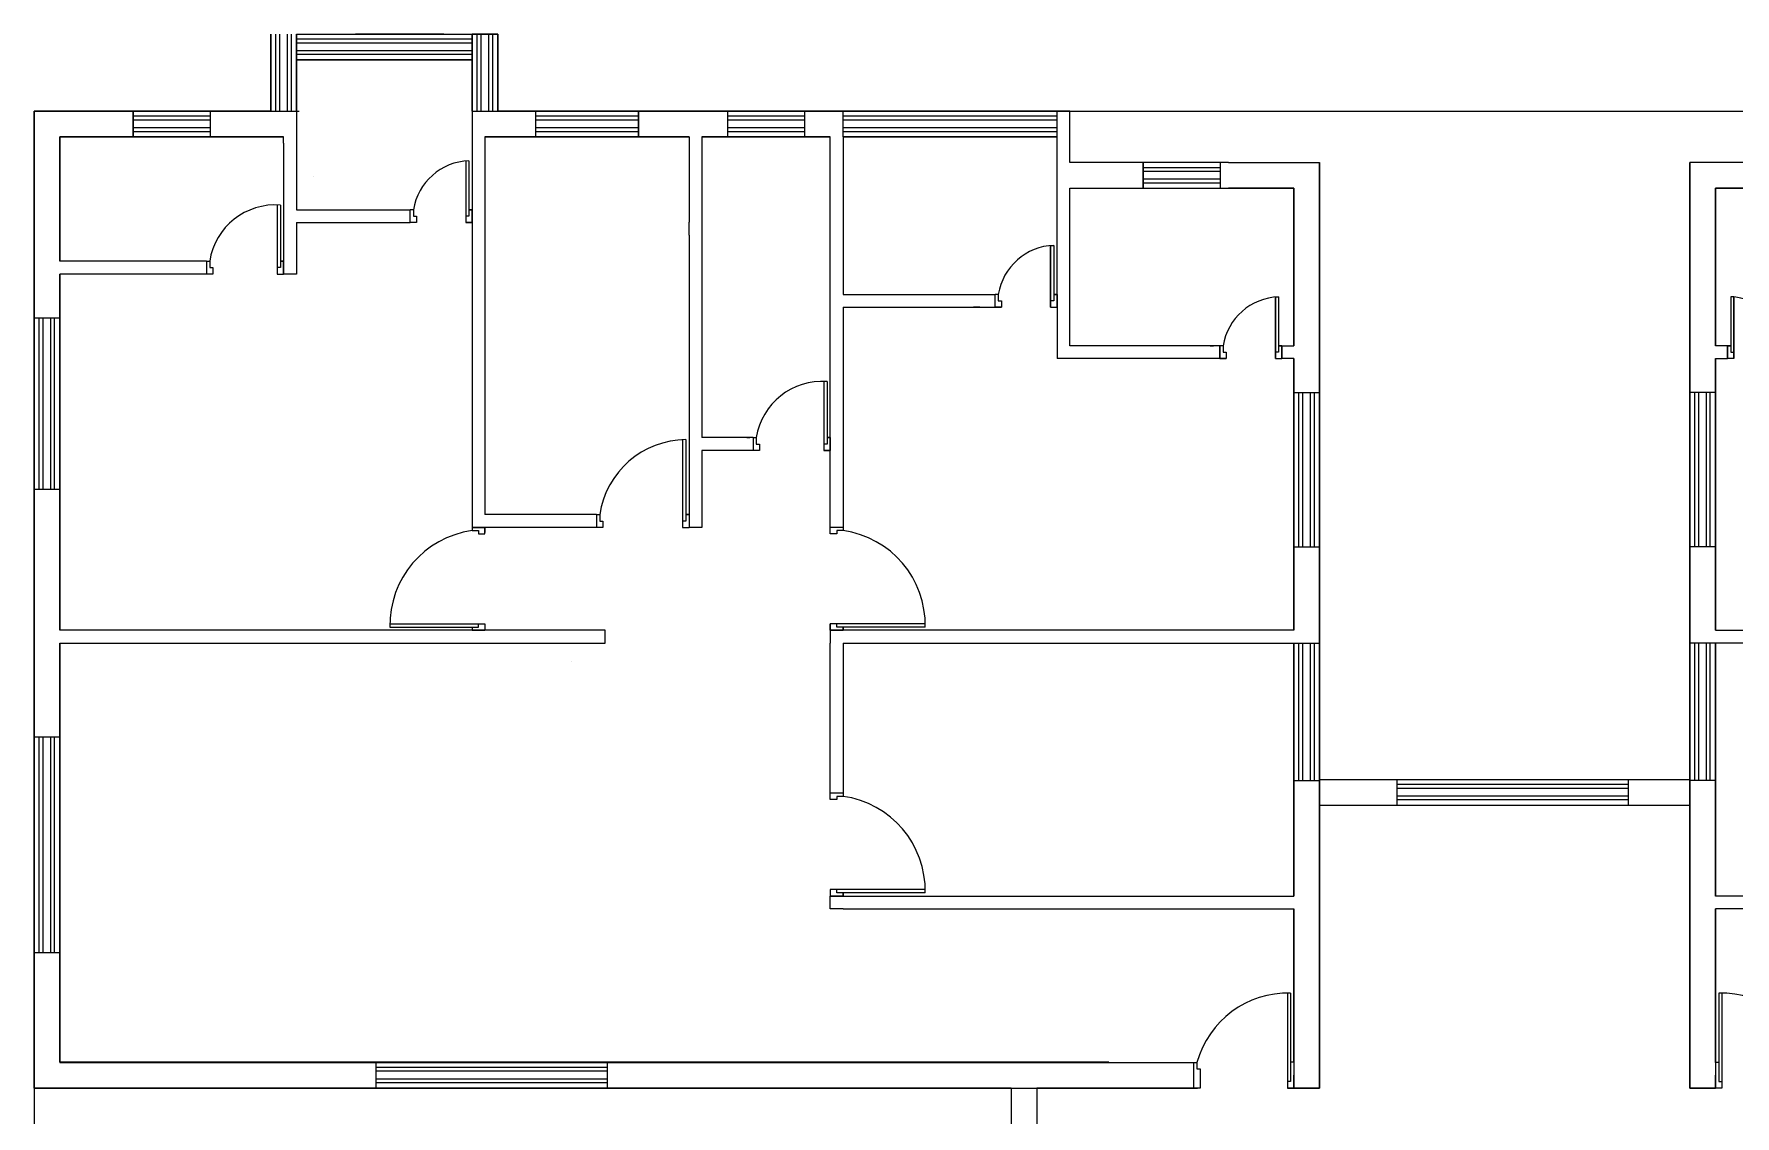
# Model space of a CAD drawing. Header units: inches. Extents: x 7 to 8291, y 3 to 1714.
# Drawn here: x 5171 to 5833, y 1293 to 1714 of the extents above; entities that cross this region are included whole.
import ezdxf

# ---------------------------------------------------------------- set-up
doc = ezdxf.new("R2010")
doc.units = ezdxf.units.IN
doc.header["$MEASUREMENT"] = 0
doc.layers.add('doors', color=6, linetype='Continuous')
doc.layers.add('windows', color=40, linetype='Continuous')

msp = doc.modelspace()

# ---------------------------------------------------------------- linework, layer by layer
for p, q in [((5263.143, 1683.672), (5263.143, 1713.672)), ((5341.449, 1713.672), (5351.449, 1713.672)), ((5341.449, 1683.672), (5341.449, 1713.672)), ((5341.449, 1713.672), (5351.449, 1713.672)), ((5351.449, 1703.672), (5351.449, 1713.672)), ((5273.143, 1683.672), (5273.143, 1703.672)), ((5341.449, 1683.672), (5341.449, 1703.672)), ((5351.449, 1683.672), (5351.449, 1703.672)), ((5351.449, 1683.672), (5351.449, 1703.672)), ((5171.051, 1683.672), (5263.143, 1683.672)), ((5171.051, 1683.672), (5263.143, 1683.672)), ((5273.143, 1683.672), (5273.143, 1673.672)), ((5341.449, 1683.672), (5341.449, 1671.172)), ((5568.958, 1683.672), (5573.958, 1683.672)), ((5573.958, 1683.672), (6134.652, 1683.672)), ((5573.958, 1663.672), (5573.958, 1683.672)), ((5181.051, 1673.672), (5181.051, 1625.32)), ((5181.051, 1673.672), (5268.143, 1673.672)), ((5181.051, 1673.672), (5181.051, 1625.32)), ((5268.143, 1671.172), (5268.143, 1673.672)), ((5346.449, 1673.672), (5425.837, 1673.672)), ((5425.837, 1673.672), (5425.837, 1640.433)), ((5430.837, 1673.672), (5430.837, 1556.678)), ((5430.837, 1673.672), (5480.746, 1673.672)), ((5430.837, 1673.672), (5430.837, 1556.678)), ((5480.746, 1607.406), (5480.746, 1673.672)), ((5485.746, 1673.672), (5485.746, 1612.406)), ((5568.958, 1673.672), (5485.746, 1673.672)), ((5568.958, 1612.406), (5568.958, 1673.672)), ((5601.349, 1663.672), (5573.958, 1663.672)), ((5635.684, 1663.672), (5601.349, 1663.672)), ((5635.684, 1663.672), (5671.051, 1663.672)), ((5635.684, 1663.672), (5671.051, 1663.672)), ((5850.417, 1663.672), (5815.051, 1663.672)), ((5279.696, 1658.221), (5279.696, 1658.204)), ((5573.958, 1653.672), (5661.051, 1653.672)), ((5573.958, 1592.406), (5573.958, 1653.672)), ((5661.051, 1653.672), (5635.684, 1653.672)), ((5661.051, 1653.672), (5661.051, 1592.406)), ((5825.051, 1653.672), (5825.051, 1592.406)), ((5912.143, 1653.672), (5825.051, 1653.672)), ((5825.051, 1653.672), (5850.417, 1653.672)), ((5273.143, 1645.32), (5317.362, 1645.32)), ((5317.362, 1640.32), (5317.362, 1645.32)), ((5273.143, 1640.32), (5317.362, 1640.32)), ((5273.143, 1640.32), (5273.143, 1620.32)), ((5425.837, 1635.433), (5425.837, 1640.433)), ((5425.837, 1635.433), (5425.837, 1640.433)), ((5425.837, 1635.433), (5425.837, 1551.678)), ((5425.837, 1635.433), (5425.837, 1551.678)), ((5238.123, 1625.32), (5181.051, 1625.32)), ((5238.123, 1625.32), (5238.123, 1620.32)), ((5268.143, 1625.32), (5268.143, 1620.32)), ((5181.051, 1620.32), (5181.051, 1481.729)), ((5181.051, 1620.32), (5181.051, 1481.729)), ((5238.123, 1620.32), (5181.051, 1620.32)), ((5273.143, 1620.32), (5268.143, 1620.32)), ((5485.746, 1612.406), (5544.871, 1612.406)), ((5536.457, 1612.406), (5537.707, 1612.406)), ((5544.871, 1607.406), (5544.871, 1612.406)), ((5568.958, 1612.406), (5568.958, 1607.406)), ((5480.746, 1556.678), (5480.746, 1607.406)), ((5480.746, 1556.678), (5480.746, 1607.406)), ((5485.746, 1607.406), (5485.746, 1521.748)), ((5485.746, 1607.406), (5485.746, 1521.748)), ((5485.746, 1607.406), (5544.871, 1607.406)), ((5538.957, 1607.406), (5536.457, 1607.406)), ((5568.958, 1607.406), (5568.958, 1587.406)), ((5632.281, 1592.406), (5573.958, 1592.406)), ((5607.843, 1592.499), (5607.843, 1592.481)), ((5628.549, 1592.406), (5629.799, 1592.406)), ((5632.281, 1592.406), (5632.281, 1587.406)), ((5656.368, 1592.406), (5661.051, 1592.406)), ((5656.368, 1592.406), (5656.368, 1587.406)), ((5829.733, 1592.406), (5825.051, 1592.406)), ((5829.733, 1592.406), (5829.733, 1587.406)), ((5632.281, 1587.406), (5568.958, 1587.406)), ((5632.281, 1587.406), (5573.958, 1587.406)), ((5631.049, 1587.406), (5628.549, 1587.406)), ((5661.051, 1587.406), (5656.368, 1587.406)), ((5661.051, 1587.406), (5661.051, 1481.729)), ((5825.051, 1587.406), (5825.051, 1481.729)), ((5825.051, 1587.406), (5829.733, 1587.406)), ((5450.726, 1556.678), (5430.837, 1556.678)), ((5448.244, 1556.678), (5449.494, 1556.678)), ((5448.244, 1556.678), (5449.494, 1556.678)), ((5450.726, 1556.678), (5450.726, 1551.678)), ((5480.746, 1556.678), (5480.746, 1551.678)), ((5425.837, 1551.678), (5425.837, 1521.744)), ((5430.837, 1551.678), (5430.837, 1521.744)), ((5450.726, 1551.678), (5430.837, 1551.678)), ((5450.726, 1551.678), (5430.837, 1551.678)), ((5430.837, 1551.678), (5430.837, 1521.744)), ((5450.744, 1551.678), (5448.244, 1551.678)), ((5450.744, 1551.678), (5448.244, 1551.678)), ((5480.746, 1521.748), (5480.746, 1551.678)), ((5480.746, 1521.748), (5480.746, 1551.678)), ((5346.449, 1521.744), (5341.449, 1521.744)), ((5389.818, 1526.744), (5346.449, 1526.744)), ((5389.818, 1526.744), (5346.449, 1526.744)), ((5389.818, 1521.744), (5346.449, 1521.744)), ((5389.818, 1521.744), (5346.449, 1521.744)), ((5389.818, 1526.744), (5389.818, 1521.744)), ((5425.837, 1526.744), (5425.837, 1521.744)), ((5430.837, 1521.744), (5425.837, 1521.744)), ((5430.837, 1521.744), (5425.837, 1521.744)), ((5485.746, 1521.748), (5480.746, 1521.748)), ((5341.449, 1481.729), (5181.051, 1481.729)), ((5181.051, 1476.729), (5181.051, 1313.672)), ((5181.051, 1476.729), (5181.051, 1313.672)), ((5181.051, 1476.729), (5393.248, 1476.729)), ((5341.449, 1481.729), (5346.449, 1481.729)), ((5393.248, 1481.729), (5346.449, 1481.729)), ((5393.248, 1476.729), (5393.248, 1481.729)), ((5393.248, 1479.229), (5393.248, 1479.229)), ((5480.746, 1481.729), (5480.746, 1476.729)), ((5480.746, 1481.729), (5485.746, 1481.729)), ((5480.746, 1418.395), (5480.746, 1476.729)), ((5573.958, 1481.729), (5485.746, 1481.729)), ((5485.746, 1476.729), (5485.746, 1418.395)), ((5485.746, 1476.729), (5661.051, 1476.729)), ((5661.051, 1481.729), (5573.958, 1481.729)), ((5661.051, 1476.729), (5661.051, 1378.375)), ((5825.051, 1481.729), (5912.143, 1481.729)), ((5825.051, 1476.729), (5825.051, 1378.375)), ((6000.356, 1476.729), (5825.051, 1476.729)), ((5671.051, 1423.689), (5815.051, 1423.689)), ((5485.746, 1418.395), (5480.746, 1418.395)), ((5671.051, 1413.689), (5815.051, 1413.689)), ((5480.746, 1373.375), (5480.746, 1378.375)), ((5485.746, 1378.375), (5480.746, 1378.375)), ((5485.746, 1378.375), (5661.051, 1378.375)), ((5573.958, 1378.151), (5568.958, 1378.151)), ((6000.356, 1378.375), (5825.051, 1378.375)), ((5485.746, 1373.375), (5480.746, 1373.375)), ((5485.746, 1373.375), (5661.051, 1373.375)), ((5661.051, 1373.375), (5661.051, 1313.672)), ((5825.051, 1373.375), (5825.051, 1313.672)), ((6000.356, 1373.375), (5825.051, 1373.375)), ((5171.051, 1313.689), (5171.051, 1169.689)), ((5181.051, 1313.689), (5589.051, 1313.689)), ((5181.051, 1313.689), (5334.001, 1313.689)), ((5181.051, 1313.672), (5622.072, 1313.672)), ((5360.023, 1313.689), (5360.023, 1313.672)), ((5541.051, 1313.689), (5541.051, 1313.672)), ((5551.051, 1313.689), (5551.051, 1313.672)), ((5622.072, 1313.672), (5622.072, 1303.689)), ((5661.051, 1313.672), (5661.051, 1303.689)), ((5671.051, 1313.689), (5671.051, 1313.672)), ((5671.051, 1313.689), (5671.051, 1313.672)), ((5671.051, 1313.689), (5671.051, 1313.672)), ((5671.051, 1313.689), (5671.051, 1313.672)), ((5815.051, 1313.689), (5815.051, 1313.672)), ((5825.051, 1313.672), (5825.051, 1303.689)), ((5181.051, 1303.689), (5551.051, 1303.689)), ((5181.051, 1303.689), (5551.051, 1303.689)), ((5181.051, 1303.689), (5541.051, 1303.689)), ((5181.051, 1303.689), (5541.051, 1303.689)), ((5551.051, 1303.689), (5551.051, 1169.689)), ((5551.051, 1303.689), (5561.051, 1303.689)), ((5551.051, 1303.689), (5561.051, 1303.689)), ((5551.051, 1303.689), (5561.051, 1303.689)), ((5561.051, 1303.689), (5561.051, 1169.689)), ((5561.051, 1303.689), (5623.531, 1303.689)), ((5561.051, 1303.689), (5623.531, 1303.689)), ((5622.072, 1303.689), (5561.051, 1303.689)), ((5622.072, 1303.689), (5561.051, 1303.689)), ((5622.072, 1303.689), (5561.051, 1303.689))]:
    msp.add_line(p, q)
for points in [[(5551.051, 1303.689), (5171.051, 1303.689), (5171.051, 1683.672), (5274.227, 1683.672)], [(5551.051, 1303.689), (5171.051, 1303.689), (5171.051, 1683.672), (5274.227, 1683.672)], [(5263.143, 1683.672), (5171.051, 1683.672), (5171.051, 1303.689), (5541.051, 1303.689)], [(5541.051, 1303.689), (5171.051, 1303.689), (5171.051, 1683.672), (5263.143, 1683.672)], [(5541.051, 1303.689), (5171.051, 1303.689), (5171.051, 1683.672), (5263.143, 1683.672)], [(5541.051, 1303.689), (5171.051, 1303.689), (5171.051, 1683.672), (5263.143, 1683.672)], [(5263.143, 1683.672), (5171.051, 1683.672), (5171.051, 1303.689), (5541.051, 1303.689)], [(5541.051, 1303.689), (5171.051, 1303.689), (5171.051, 1683.672), (5263.143, 1683.672)], [(5541.051, 1303.689), (5171.051, 1303.689), (5171.051, 1683.672), (5263.143, 1683.672)], [(5541.051, 1303.689), (5171.051, 1303.689), (5171.051, 1683.672), (5263.143, 1683.672)], [(5171.051, 1553.689), (5171.051, 1683.672), (5263.143, 1683.672)], [(5171.051, 1553.689), (5171.051, 1683.672), (5263.143, 1683.672)], [(5573.958, 1683.672), (5351.449, 1683.672)], [(5351.449, 1683.672), (5573.958, 1683.672)], [(5351.449, 1683.672), (5573.958, 1683.672)], [(5351.449, 1683.672), (5573.958, 1683.672)], [(5351.449, 1683.672), (5568.958, 1683.672)], [(5351.449, 1683.672), (5568.958, 1683.672)], [(5351.449, 1683.672), (5568.958, 1683.672)], [(5351.449, 1683.672), (5568.958, 1683.672)], [(5181.051, 1625.32), (5181.051, 1673.672), (5268.143, 1673.672)], [(5268.143, 1673.672), (5181.051, 1673.672), (5181.051, 1625.32)], [(5181.051, 1625.32), (5181.051, 1673.672), (5268.143, 1673.672)], [(5181.051, 1625.32), (5181.051, 1673.672), (5268.143, 1673.672)], [(5181.051, 1625.32), (5181.051, 1673.672), (5268.143, 1673.672)], [(5268.143, 1671.172), (5268.143, 1620.32)], [(5273.143, 1673.672), (5273.143, 1645.32)], [(5341.449, 1671.172), (5341.449, 1620.32)], [(5346.449, 1673.672), (5425.837, 1673.672)], [(5425.837, 1673.672), (5346.449, 1673.672)], [(5346.449, 1673.672), (5346.449, 1635.433)], [(5346.449, 1673.672), (5425.837, 1673.672)], [(5430.837, 1673.672), (5480.746, 1673.672)], [(5480.746, 1673.672), (5430.837, 1673.672)], [(5430.837, 1673.672), (5480.746, 1673.672)], [(5671.051, 1663.672), (5671.051, 1303.689), (5658.551, 1303.689)], [(5671.051, 1663.672), (5671.051, 1303.689), (5658.551, 1303.689)], [(5671.051, 1663.672), (5671.051, 1303.689), (5658.551, 1303.689)], [(5671.051, 1663.672), (5671.051, 1303.689), (5658.551, 1303.689)], [(5661.051, 1303.689), (5671.051, 1303.689), (5671.051, 1663.672)], [(5671.051, 1663.672), (5671.051, 1303.689), (5661.051, 1303.689)], [(5671.051, 1663.672), (5671.051, 1303.689), (5661.051, 1303.689)], [(5671.051, 1663.672), (5671.051, 1303.689), (5661.051, 1303.689)], [(5661.051, 1303.689), (5671.051, 1303.689), (5671.051, 1663.672)], [(5671.051, 1663.672), (5671.051, 1303.689), (5661.051, 1303.689)], [(5661.051, 1303.689), (5671.051, 1303.689), (5671.051, 1663.672)], [(5671.051, 1663.672), (5671.051, 1303.689), (5661.051, 1303.689)], [(5671.051, 1663.672), (5671.051, 1303.689), (5661.051, 1303.689)], [(5671.051, 1663.672), (5671.051, 1303.689), (5661.051, 1303.689)], [(5825.051, 1303.689), (5815.051, 1303.689), (5815.051, 1663.672)], [(5815.051, 1663.672), (5815.051, 1303.689), (5825.051, 1303.689)], [(5825.051, 1303.689), (5815.051, 1303.689), (5815.051, 1663.672)], [(5815.051, 1663.672), (5815.051, 1303.689), (5825.051, 1303.689)], [(5815.051, 1663.672), (5815.051, 1303.689), (5825.051, 1303.689)], [(5815.051, 1663.672), (5815.051, 1303.689), (5825.051, 1303.689)], [(5825.051, 1303.689), (5815.051, 1303.689), (5815.051, 1663.672)], [(5815.051, 1663.672), (5815.051, 1303.689), (5825.051, 1303.689)], [(5825.051, 1303.689), (5815.051, 1303.689), (5815.051, 1663.672)], [(5815.051, 1663.672), (5815.051, 1303.689), (5825.051, 1303.689)], [(5815.051, 1663.672), (5815.051, 1303.689), (5825.051, 1303.689)], [(5815.051, 1663.672), (5815.051, 1303.689), (5825.051, 1303.689)], [(5661.051, 1653.672), (5661.051, 1592.406)], [(5661.051, 1592.406), (5661.051, 1653.672)], [(5661.051, 1653.672), (5661.051, 1592.406)], [(5825.051, 1653.672), (5825.051, 1592.406)], [(5825.051, 1592.406), (5825.051, 1653.672)], [(5825.051, 1653.672), (5825.051, 1592.406)], [(5346.449, 1635.433), (5346.449, 1526.744)], [(5346.449, 1635.433), (5346.449, 1526.744)], [(5181.051, 1481.729), (5181.051, 1620.32)], [(5181.051, 1620.32), (5181.051, 1481.729)], [(5181.051, 1481.729), (5181.051, 1620.32)], [(5341.449, 1620.32), (5341.449, 1521.744)], [(5341.449, 1620.32), (5341.449, 1521.744)], [(5661.051, 1587.406), (5661.051, 1481.729)], [(5661.051, 1481.729), (5661.051, 1587.406)], [(5661.051, 1587.406), (5661.051, 1481.729)], [(5825.051, 1587.406), (5825.051, 1481.729)], [(5825.051, 1481.729), (5825.051, 1587.406)], [(5825.051, 1587.406), (5825.051, 1481.729)], [(5589.051, 1313.689), (5181.051, 1313.689), (5181.051, 1476.729)], [(5181.051, 1476.729), (5181.051, 1313.672), (5622.072, 1313.672)], [(5589.051, 1313.689), (5181.051, 1313.689), (5181.051, 1476.729)], [(5661.051, 1476.729), (5661.051, 1378.375)], [(5661.051, 1378.375), (5661.051, 1476.729)], [(5661.051, 1476.729), (5661.051, 1378.375)], [(5825.051, 1476.729), (5825.051, 1378.375)], [(5825.051, 1378.375), (5825.051, 1476.729)], [(5825.051, 1476.729), (5825.051, 1378.375)], [(5661.051, 1313.672), (5661.051, 1373.375)], [(5661.051, 1373.375), (5661.051, 1313.689)], [(5825.051, 1313.672), (5825.051, 1373.375)], [(5825.051, 1373.375), (5825.051, 1313.689)], [(5623.531, 1303.689), (5561.051, 1303.689)], [(5623.531, 1303.689), (5561.051, 1303.689)], [(5623.531, 1303.689), (5561.051, 1303.689)], [(5623.531, 1303.689), (5561.051, 1303.689)]]:
    msp.add_lwpolyline(points)
msp.add_arc((5625.051, 1313.672), 36, 179.972144, 180)
at = {"layer": 'doors', "color": 215, "true_color": 0xa953a0}
for p, q in [((5338.949, 1664.293), (5338.949, 1640.32)), ((5338.949, 1664.277), (5338.949, 1640.32)), ((5340.199, 1664.374), (5340.199, 1642.82)), ((5340.199, 1664.374), (5340.199, 1642.82)), ((5265.643, 1647.197), (5265.643, 1620.32)), ((5265.643, 1644.277), (5265.643, 1620.32)), ((5266.893, 1647.131), (5266.893, 1622.82)), ((5266.893, 1644.374), (5266.893, 1622.82)), ((5318.612, 1645.32), (5317.362, 1645.32)), ((5317.362, 1640.32), (5317.362, 1645.32)), ((5318.612, 1645.32), (5318.612, 1642.82)), ((5318.612, 1642.82), (5319.862, 1642.82)), ((5319.862, 1642.82), (5319.862, 1640.32)), ((5340.199, 1642.82), (5338.949, 1642.82)), ((5340.199, 1642.82), (5338.949, 1642.82)), ((5340.199, 1645.32), (5341.449, 1645.32)), ((5319.862, 1640.32), (5317.362, 1640.32)), ((5319.862, 1640.32), (5317.362, 1640.32)), ((5341.449, 1640.32), (5338.949, 1640.32)), ((5338.949, 1640.32), (5341.449, 1640.32)), ((5341.449, 1640.32), (5338.949, 1640.32)), ((5566.458, 1631.379), (5567.708, 1631.46)), ((5566.458, 1607.406), (5566.458, 1631.379)), ((5567.708, 1631.46), (5567.708, 1612.406)), ((5238.123, 1625.32), (5238.123, 1620.32)), ((5238.123, 1625.32), (5239.373, 1625.32)), ((5239.373, 1625.32), (5239.373, 1622.82)), ((5239.373, 1625.32), (5239.373, 1622.82)), ((5239.373, 1622.82), (5240.623, 1622.82)), ((5240.623, 1622.82), (5240.623, 1620.32)), ((5240.623, 1622.82), (5240.623, 1620.32)), ((5266.893, 1622.82), (5265.643, 1622.82)), ((5266.893, 1622.82), (5265.643, 1622.82)), ((5268.143, 1625.32), (5266.893, 1625.32)), ((5266.893, 1625.32), (5268.143, 1625.32)), ((5268.143, 1620.32), (5268.143, 1625.32)), ((5268.143, 1625.32), (5268.143, 1620.32)), ((5240.623, 1620.32), (5238.123, 1620.32)), ((5265.643, 1620.32), (5268.143, 1620.32)), ((5546.121, 1612.406), (5544.871, 1612.406)), ((5544.871, 1607.406), (5544.871, 1612.406)), ((5546.121, 1612.406), (5546.121, 1609.906)), ((5546.121, 1609.906), (5547.371, 1609.906)), ((5547.371, 1609.906), (5547.371, 1607.406)), ((5567.708, 1609.906), (5566.458, 1609.906)), ((5566.458, 1609.906), (5566.458, 1607.406)), ((5568.958, 1612.406), (5567.708, 1612.406)), ((5567.708, 1612.406), (5567.708, 1609.906)), ((5568.958, 1607.406), (5568.958, 1612.406)), ((5653.868, 1611.379), (5655.118, 1611.46)), ((5653.868, 1587.406), (5653.868, 1611.379)), ((5655.118, 1611.46), (5655.118, 1592.406)), ((5832.233, 1611.379), (5830.983, 1611.46)), ((5830.983, 1611.46), (5830.983, 1592.406)), ((5832.233, 1587.406), (5832.233, 1611.379)), ((5547.371, 1607.406), (5544.871, 1607.406)), ((5566.458, 1607.406), (5568.958, 1607.406)), ((5633.531, 1592.406), (5632.281, 1592.406)), ((5632.281, 1587.406), (5632.281, 1592.406)), ((5633.531, 1592.406), (5633.531, 1589.906)), ((5633.531, 1589.906), (5634.781, 1589.906)), ((5634.781, 1589.906), (5634.781, 1587.406)), ((5655.118, 1589.906), (5653.868, 1589.906)), ((5653.868, 1589.906), (5653.868, 1587.406)), ((5656.368, 1592.406), (5655.118, 1592.406)), ((5655.118, 1592.406), (5655.118, 1589.906)), ((5656.368, 1587.406), (5656.368, 1592.406)), ((5829.733, 1587.406), (5829.733, 1592.406)), ((5829.733, 1592.406), (5830.983, 1592.406)), ((5830.983, 1592.406), (5830.983, 1589.906)), ((5830.983, 1589.906), (5832.233, 1589.906)), ((5832.233, 1589.906), (5832.233, 1587.406)), ((5634.781, 1587.406), (5632.281, 1587.406)), ((5653.868, 1587.406), (5656.368, 1587.406)), ((5832.233, 1587.406), (5829.733, 1587.406)), ((5478.246, 1578.555), (5478.246, 1551.678)), ((5478.246, 1578.555), (5478.246, 1551.678)), ((5479.496, 1578.489), (5479.496, 1554.178)), ((5479.496, 1578.489), (5479.496, 1554.178)), ((5423.337, 1555.871), (5423.337, 1521.744)), ((5423.337, 1555.871), (5423.337, 1521.744)), ((5424.587, 1555.906), (5424.587, 1524.244)), ((5424.587, 1555.906), (5424.587, 1524.244)), ((5450.726, 1556.678), (5450.726, 1551.678)), ((5450.726, 1556.678), (5451.976, 1556.678)), ((5450.726, 1556.678), (5450.726, 1551.678)), ((5451.976, 1556.678), (5451.976, 1554.178)), ((5451.976, 1556.678), (5451.976, 1554.178)), ((5451.976, 1556.678), (5451.976, 1554.178)), ((5451.976, 1556.678), (5451.976, 1554.178)), ((5480.746, 1556.678), (5480.746, 1551.678)), ((5480.746, 1556.678), (5480.746, 1551.678)), ((5453.226, 1551.678), (5450.726, 1551.678)), ((5451.976, 1554.178), (5453.226, 1554.178)), ((5451.976, 1554.178), (5453.226, 1554.178)), ((5453.226, 1554.178), (5453.226, 1551.678)), ((5453.226, 1554.178), (5453.226, 1551.678)), ((5453.226, 1554.178), (5453.226, 1551.678)), ((5453.226, 1554.178), (5453.226, 1551.678)), ((5479.496, 1554.178), (5478.246, 1554.178)), ((5479.496, 1554.178), (5478.246, 1554.178)), ((5479.496, 1554.178), (5478.246, 1554.178)), ((5479.496, 1554.178), (5478.246, 1554.178)), ((5479.496, 1554.178), (5478.246, 1554.178)), ((5479.496, 1554.178), (5478.246, 1554.178)), ((5478.246, 1551.678), (5480.746, 1551.678)), ((5478.246, 1551.678), (5480.746, 1551.678)), ((5341.449, 1521.748), (5341.449, 1520.498)), ((5341.449, 1521.748), (5346.449, 1521.748)), ((5341.449, 1521.748), (5341.449, 1520.498)), ((5341.449, 1521.748), (5346.449, 1521.748)), ((5346.449, 1519.248), (5346.449, 1521.748)), ((5346.449, 1519.248), (5346.449, 1521.748)), ((5389.818, 1526.744), (5389.818, 1521.744)), ((5389.818, 1526.744), (5391.068, 1526.744)), ((5389.818, 1526.744), (5389.818, 1521.744)), ((5389.818, 1526.744), (5391.068, 1526.744)), ((5392.318, 1521.744), (5389.818, 1521.744)), ((5392.318, 1521.744), (5389.818, 1521.744)), ((5391.068, 1526.744), (5391.068, 1524.244)), ((5391.068, 1526.744), (5391.068, 1524.244)), ((5391.068, 1526.744), (5391.068, 1524.244)), ((5391.068, 1526.744), (5391.068, 1524.244)), ((5391.068, 1524.244), (5392.318, 1524.244)), ((5391.068, 1524.244), (5392.318, 1524.244)), ((5392.318, 1524.244), (5392.318, 1521.744)), ((5392.318, 1524.244), (5392.318, 1521.744)), ((5392.318, 1524.244), (5392.318, 1521.744)), ((5392.318, 1524.244), (5392.318, 1521.744)), ((5424.587, 1524.244), (5423.337, 1524.244)), ((5424.587, 1524.244), (5423.337, 1524.244)), ((5423.337, 1521.744), (5425.837, 1521.744)), ((5423.337, 1521.744), (5425.837, 1521.744)), ((5425.837, 1526.744), (5425.837, 1521.744)), ((5425.837, 1526.744), (5425.837, 1521.744)), ((5485.746, 1521.748), (5480.746, 1521.748)), ((5480.746, 1519.248), (5480.746, 1521.748)), ((5485.746, 1521.748), (5480.746, 1521.748)), ((5480.746, 1519.248), (5480.746, 1521.748)), ((5485.746, 1521.748), (5485.746, 1520.498)), ((5485.746, 1521.748), (5485.746, 1520.498)), ((5341.449, 1520.498), (5343.949, 1520.498)), ((5341.449, 1520.498), (5343.949, 1520.498)), ((5343.949, 1520.498), (5343.949, 1519.248)), ((5343.949, 1520.498), (5343.949, 1519.248)), ((5343.949, 1519.248), (5346.449, 1519.248)), ((5343.949, 1519.248), (5346.449, 1519.248)), ((5483.246, 1519.248), (5480.746, 1519.248)), ((5483.246, 1519.248), (5480.746, 1519.248)), ((5485.746, 1520.498), (5483.246, 1520.498)), ((5483.246, 1520.498), (5483.246, 1519.248)), ((5485.746, 1520.498), (5483.246, 1520.498)), ((5483.246, 1520.498), (5483.246, 1519.248)), ((5309.503, 1482.979), (5343.949, 1482.979)), ((5309.525, 1484.229), (5346.449, 1484.229)), ((5317.698, 1484.229), (5346.449, 1484.229)), ((5317.734, 1482.979), (5343.949, 1482.979)), ((5343.949, 1482.979), (5343.949, 1484.229)), ((5343.949, 1482.979), (5343.949, 1484.229)), ((5346.449, 1484.229), (5346.449, 1481.729)), ((5509.497, 1484.229), (5480.746, 1484.229)), ((5517.67, 1484.229), (5480.746, 1484.229)), ((5480.746, 1484.229), (5480.746, 1481.729)), ((5483.246, 1482.979), (5483.246, 1484.229)), ((5483.246, 1482.979), (5483.246, 1484.229)), ((5509.46, 1482.979), (5483.246, 1482.979)), ((5517.692, 1482.979), (5483.246, 1482.979)), ((5341.449, 1481.729), (5346.449, 1481.729)), ((5485.746, 1481.729), (5480.746, 1481.729)), ((5485.746, 1418.395), (5480.746, 1418.395)), ((5480.746, 1415.895), (5480.746, 1418.395)), ((5483.246, 1415.895), (5480.746, 1415.895)), ((5485.746, 1417.145), (5483.246, 1417.145)), ((5483.246, 1417.145), (5483.246, 1415.895)), ((5485.746, 1418.395), (5485.746, 1417.145)), ((5509.497, 1380.875), (5480.746, 1380.875)), ((5480.746, 1380.875), (5480.746, 1378.375)), ((5517.67, 1380.875), (5480.746, 1380.875)), ((5480.746, 1380.875), (5480.746, 1378.375)), ((5485.746, 1378.375), (5480.746, 1378.375)), ((5480.746, 1378.375), (5485.746, 1378.375)), ((5485.746, 1378.375), (5480.746, 1378.375)), ((5483.246, 1379.625), (5483.246, 1380.875)), ((5483.246, 1379.625), (5483.246, 1380.875)), ((5509.46, 1379.625), (5483.246, 1379.625)), ((5517.692, 1379.625), (5483.246, 1379.625)), ((5485.746, 1379.625), (5485.746, 1378.375)), ((5485.746, 1378.375), (5485.746, 1379.625)), ((5658.551, 1340.613), (5658.551, 1303.689)), ((5659.801, 1340.636), (5659.801, 1306.189)), ((5826.301, 1340.636), (5826.301, 1306.189)), ((5827.551, 1340.613), (5827.551, 1303.689)), ((5658.551, 1332.44), (5658.551, 1303.689)), ((5659.801, 1332.404), (5659.801, 1306.189)), ((5826.301, 1332.404), (5826.301, 1306.189)), ((5827.551, 1332.44), (5827.551, 1303.689)), ((5622.072, 1313.672), (5623.322, 1313.672)), ((5622.072, 1313.672), (5622.072, 1303.689)), ((5623.322, 1313.672), (5623.322, 1311.172)), ((5623.322, 1311.172), (5624.572, 1311.172)), ((5624.572, 1311.172), (5624.572, 1303.689)), ((5624.572, 1303.689), (5622.072, 1303.689)), ((5659.801, 1306.189), (5658.551, 1306.189)), ((5659.801, 1306.189), (5658.551, 1306.189)), ((5658.551, 1303.689), (5661.051, 1303.689)), ((5661.051, 1308.689), (5661.051, 1303.689)), ((5825.051, 1308.689), (5825.051, 1303.689)), ((5827.551, 1303.689), (5825.051, 1303.689)), ((5826.301, 1306.189), (5827.551, 1306.189)), ((5826.301, 1306.189), (5827.551, 1306.189))]:
    msp.add_line(p, q, dxfattribs=at)
at = {"layer": 'doors'}
for p, q in [((5341.449, 1645.32), (5340.199, 1645.32)), ((5341.449, 1645.32), (5340.199, 1645.32)), ((5341.449, 1640.32), (5341.449, 1645.32)), ((5341.449, 1640.32), (5341.449, 1645.32)), ((5566.458, 1631.379), (5566.458, 1607.406)), ((5566.458, 1631.363), (5566.458, 1607.406)), ((5567.708, 1631.46), (5567.708, 1609.906)), ((5567.708, 1631.46), (5567.708, 1609.906)), ((5567.708, 1609.906), (5566.458, 1609.906)), ((5567.708, 1609.906), (5566.458, 1609.906)), ((5568.958, 1612.406), (5567.708, 1612.406)), ((5568.958, 1612.406), (5567.708, 1612.406)), ((5567.708, 1612.406), (5568.958, 1612.406)), ((5568.958, 1607.406), (5568.958, 1612.406)), ((5568.958, 1607.406), (5568.958, 1612.406)), ((5653.868, 1611.379), (5653.868, 1587.406)), ((5653.868, 1611.363), (5653.868, 1587.406)), ((5655.118, 1611.46), (5655.118, 1589.906)), ((5655.118, 1611.46), (5655.118, 1589.906)), ((5830.983, 1611.46), (5830.983, 1589.906)), ((5830.983, 1611.46), (5830.983, 1589.906)), ((5832.233, 1611.379), (5832.233, 1587.406)), ((5832.233, 1611.363), (5832.233, 1587.406)), ((5544.871, 1607.406), (5547.371, 1607.406)), ((5655.118, 1589.906), (5653.868, 1589.906)), ((5655.118, 1589.906), (5653.868, 1589.906)), ((5656.368, 1592.406), (5655.118, 1592.406)), ((5656.368, 1592.406), (5655.118, 1592.406)), ((5655.118, 1592.406), (5656.368, 1592.406)), ((5656.368, 1587.406), (5656.368, 1592.406)), ((5656.368, 1587.406), (5656.368, 1592.406)), ((5829.733, 1592.406), (5830.983, 1592.406)), ((5829.733, 1587.406), (5829.733, 1592.406)), ((5829.733, 1592.406), (5830.983, 1592.406)), ((5830.983, 1592.406), (5829.733, 1592.406)), ((5829.733, 1587.406), (5829.733, 1592.406)), ((5830.983, 1589.906), (5832.233, 1589.906)), ((5830.983, 1589.906), (5832.233, 1589.906)), ((5632.281, 1587.406), (5634.781, 1587.406)), ((5478.246, 1575.651), (5478.246, 1551.678)), ((5478.246, 1575.651), (5478.246, 1551.678)), ((5478.246, 1575.635), (5478.246, 1551.678)), ((5478.246, 1575.635), (5478.246, 1551.678)), ((5479.496, 1575.732), (5479.496, 1554.178)), ((5479.496, 1575.732), (5479.496, 1554.178)), ((5479.496, 1575.732), (5479.496, 1554.178)), ((5479.496, 1575.732), (5479.496, 1554.178)), ((5480.746, 1556.678), (5479.496, 1556.678)), ((5480.746, 1556.678), (5479.496, 1556.678)), ((5479.496, 1556.678), (5480.746, 1556.678)), ((5480.746, 1556.678), (5479.496, 1556.678)), ((5480.746, 1556.678), (5479.496, 1556.678)), ((5479.496, 1556.678), (5480.746, 1556.678)), ((5480.746, 1551.678), (5480.746, 1556.678)), ((5480.746, 1551.678), (5480.746, 1556.678)), ((5480.746, 1551.678), (5480.746, 1556.678)), ((5480.746, 1551.678), (5480.746, 1556.678)), ((5480.746, 1551.678), (5478.246, 1551.678)), ((5478.246, 1551.678), (5480.746, 1551.678)), ((5480.746, 1551.678), (5478.246, 1551.678)), ((5480.746, 1551.678), (5478.246, 1551.678)), ((5478.246, 1551.678), (5480.746, 1551.678)), ((5480.746, 1551.678), (5478.246, 1551.678)), ((5425.837, 1526.744), (5424.587, 1526.744)), ((5425.837, 1526.744), (5424.587, 1526.744)), ((5346.449, 1484.229), (5346.449, 1481.729)), ((5480.746, 1481.729), (5480.746, 1484.229)), ((5480.746, 1484.229), (5480.746, 1481.729)), ((5485.746, 1482.979), (5485.746, 1481.729)), ((5485.746, 1481.729), (5485.746, 1482.979)), ((5346.449, 1481.729), (5341.449, 1481.729)), ((5480.746, 1481.729), (5485.746, 1481.729)), ((5661.051, 1313.689), (5659.801, 1313.689)), ((5661.051, 1313.689), (5661.051, 1303.689)), ((5825.051, 1313.689), (5825.051, 1303.689)), ((5825.051, 1313.689), (5826.301, 1313.689)), ((5658.551, 1303.689), (5661.051, 1303.689)), ((5658.551, 1303.689), (5661.051, 1303.689)), ((5661.051, 1303.689), (5661.051, 1308.689)), ((5825.051, 1303.689), (5825.051, 1308.689)), ((5827.551, 1303.689), (5825.051, 1303.689)), ((5827.551, 1303.689), (5825.051, 1303.689))]:
    msp.add_line(p, q, dxfattribs=at)
at = {"layer": 'doors', "color": 215, "true_color": 0xa953a0}
for points in [[(5266.893, 1625.32), (5268.143, 1625.32)], [(5479.496, 1556.678), (5480.746, 1556.678)], [(5479.496, 1556.678), (5480.746, 1556.678)], [(5346.449, 1521.748), (5346.449, 1519.804)], [(5346.449, 1521.748), (5346.449, 1519.804)], [(5424.587, 1526.744), (5425.837, 1526.744)], [(5424.587, 1526.744), (5425.837, 1526.744)], [(5341.449, 1482.979), (5341.449, 1481.729)], [(5341.449, 1482.979), (5341.449, 1481.729)], [(5485.746, 1482.979), (5485.746, 1481.729)], [(5485.746, 1379.625), (5485.746, 1378.375)]]:
    msp.add_lwpolyline(points, dxfattribs=at)
at = {"layer": 'doors'}
msp.add_lwpolyline([(5346.449, 1484.229), (5346.449, 1481.729)], dxfattribs=at)
at = {"layer": 'doors', "color": 215, "true_color": 0xa953a0}
for centre, radius, start, end in [((5341.046, 1641.66), 22.73, 92.134277, 170.734527), ((5264.916, 1621.358), 25.849, 85.615091, 171.184415), ((5568.555, 1608.746), 22.73, 92.134277, 170.734527), ((5655.964, 1588.746), 22.73, 92.134277, 170.734527), ((5830.137, 1588.746), 22.73, 9.265473, 87.865723), ((5477.519, 1552.716), 25.849, 85.615091, 171.184415), ((5477.519, 1552.716), 25.849, 85.615091, 171.184415), ((5424.942, 1521.654), 34.254, 90.592849, 171.455243), ((5424.942, 1521.654), 34.254, 90.592849, 171.455243), ((5346.511, 1483.828), 37.018, 97.858904, 181.314978), ((5480.684, 1483.828), 37.018, 358.685022, 82.141096), ((5480.684, 1380.475), 37.018, 358.685022, 82.141096), ((5658.951, 1303.628), 37.018, 88.685022, 164.256503), ((5827.15, 1303.628), 37.018, 15.743497, 91.314978)]:
    msp.add_arc(centre, radius, start, end, dxfattribs=at)
at = {"layer": 'windows'}
for p, q in [((5263.143, 1713.672), (5263.143, 1683.672)), ((5273.143, 1713.672), (5341.449, 1713.672)), ((5273.143, 1713.672), (5341.449, 1713.672)), ((5273.143, 1694.684), (5273.143, 1713.672)), ((5273.143, 1713.672), (5273.143, 1683.672)), ((5273.143, 1713.672), (5273.143, 1683.672)), ((5330.438, 1713.672), (5296.103, 1713.672)), ((5341.449, 1701.172), (5341.449, 1713.672)), ((5341.449, 1713.672), (5341.449, 1683.672)), ((5351.449, 1703.672), (5351.449, 1713.672)), ((5351.449, 1694.684), (5351.449, 1713.672)), ((5351.449, 1713.672), (5351.449, 1683.672)), ((5351.449, 1713.672), (5351.449, 1683.672)), ((5273.143, 1703.672), (5341.449, 1703.672)), ((5209.643, 1673.672), (5209.643, 1683.672)), ((5263.143, 1683.672), (5273.143, 1683.672)), ((5341.449, 1683.672), (5351.449, 1683.672)), ((5414.929, 1683.672), (5380.595, 1683.672)), ((5406.142, 1683.672), (5406.142, 1673.672)), ((5440.832, 1683.672), (5440.832, 1673.672)), ((5542.511, 1683.672), (5508.177, 1683.672)), ((5485.746, 1673.672), (5568.958, 1673.672)), ((5635.684, 1663.672), (5601.349, 1663.672)), ((5602.503, 1653.672), (5602.503, 1663.672)), ((5661.051, 1574.229), (5671.051, 1574.229)), ((5661.051, 1574.229), (5671.051, 1574.229)), ((5825.051, 1574.229), (5815.051, 1574.229)), ((5825.051, 1574.229), (5815.051, 1574.229)), ((5661.051, 1514.229), (5671.051, 1514.229)), ((5661.051, 1514.229), (5671.051, 1514.229)), ((5825.051, 1514.229), (5815.051, 1514.229)), ((5825.051, 1514.229), (5815.051, 1514.229)), ((5379.973, 1469.736), (5379.973, 1469.719)), ((5791.198, 1413.867), (5791.198, 1413.885)), ((5304.001, 1313.689), (5304.001, 1303.689)), ((5334.001, 1313.689), (5334.001, 1313.672)), ((5364.001, 1313.689), (5364.001, 1313.672))]:
    msp.add_line(p, q, dxfattribs=at)
at = {"layer": 'windows', "color": 31, "true_color": 0xfecc66}
for p, q in [((5341.449, 1703.672), (5341.449, 1713.672)), ((5351.449, 1713.672), (5341.449, 1713.672)), ((5351.449, 1713.672), (5351.449, 1703.672)), ((5209.643, 1683.672), (5209.643, 1673.672)), ((5239.643, 1673.672), (5239.643, 1683.672)), ((5263.143, 1683.672), (5273.143, 1683.672)), ((5341.449, 1683.672), (5351.449, 1683.672)), ((5366.144, 1683.672), (5366.144, 1673.672)), ((5406.142, 1673.672), (5406.142, 1683.672)), ((5440.832, 1683.672), (5440.832, 1673.672)), ((5470.832, 1673.672), (5470.832, 1683.672)), ((5485.746, 1673.672), (5485.746, 1683.672)), ((5568.958, 1673.672), (5568.958, 1683.672)), ((5602.503, 1663.672), (5602.503, 1653.672)), ((5632.503, 1653.672), (5632.503, 1663.672)), ((5181.051, 1603.206), (5171.051, 1603.206)), ((5181.051, 1536.484), (5171.051, 1536.484)), ((5661.051, 1476.729), (5671.051, 1476.729)), ((5825.051, 1476.729), (5815.051, 1476.729)), ((5181.051, 1440.229), (5171.051, 1440.229)), ((5661.051, 1423.326), (5671.051, 1423.326)), ((5701.198, 1413.867), (5701.198, 1423.867)), ((5791.198, 1413.867), (5791.198, 1423.867)), ((5825.051, 1423.326), (5815.051, 1423.326)), ((5181.051, 1356.229), (5171.051, 1356.229)), ((5181.051, 1356.229), (5171.051, 1356.229)), ((5304.001, 1313.689), (5304.001, 1303.689)), ((5394.001, 1313.689), (5394.001, 1303.689))]:
    msp.add_line(p, q, dxfattribs=at)
at = {"layer": 'windows'}
for points in [[(5263.143, 1713.672), (5263.143, 1683.672)], [(5263.143, 1683.672), (5263.143, 1713.672)], [(5263.143, 1713.672), (5263.143, 1683.672)], [(5263.143, 1713.672), (5263.143, 1683.672)], [(5341.449, 1713.672), (5341.449, 1683.672)], [(5341.449, 1683.672), (5341.449, 1713.672)], [(5341.449, 1713.672), (5341.449, 1683.672)], [(5341.449, 1713.672), (5341.449, 1683.672)], [(5273.143, 1703.672), (5341.449, 1703.672)], [(5341.449, 1703.672), (5273.143, 1703.672)], [(5273.143, 1703.672), (5341.449, 1703.672)], [(5273.143, 1703.672), (5341.449, 1703.672)], [(5366.144, 1683.672), (5366.144, 1673.672)], [(5485.746, 1673.672), (5568.958, 1673.672)], [(5568.958, 1673.672), (5485.746, 1673.672)], [(5485.746, 1673.672), (5568.958, 1673.672)], [(5181.051, 1519.062), (5181.051, 1603.206)]]:
    msp.add_lwpolyline(points, dxfattribs=at)
at = {"layer": 'windows', "color": 31, "true_color": 0xfecc66}
for points in [[(5265.143, 1683.672), (5265.143, 1713.672)], [(5266.643, 1683.672), (5266.643, 1713.672)], [(5269.643, 1683.672), (5269.643, 1713.672)], [(5271.143, 1683.672), (5271.143, 1713.672)], [(5343.449, 1683.672), (5343.449, 1713.672)], [(5344.949, 1683.672), (5344.949, 1713.672)], [(5347.949, 1683.672), (5347.949, 1713.672)], [(5349.449, 1683.672), (5349.449, 1713.672)], [(5341.449, 1711.672), (5273.143, 1711.672)], [(5341.449, 1710.172), (5273.143, 1710.172)], [(5341.449, 1707.172), (5273.143, 1707.172)], [(5341.449, 1705.672), (5273.143, 1705.672)], [(5239.643, 1681.672), (5209.643, 1681.672)], [(5406.142, 1681.672), (5366.144, 1681.672)], [(5470.832, 1681.672), (5440.832, 1681.672)], [(5568.958, 1681.672), (5485.746, 1681.672)], [(5239.643, 1680.172), (5209.643, 1680.172)], [(5239.643, 1677.172), (5209.643, 1677.172)], [(5239.643, 1675.672), (5209.643, 1675.672)], [(5406.142, 1680.172), (5366.144, 1680.172)], [(5406.142, 1677.172), (5366.144, 1677.172)], [(5406.142, 1675.672), (5366.144, 1675.672)], [(5470.832, 1680.172), (5440.832, 1680.172)], [(5470.832, 1677.172), (5440.832, 1677.172)], [(5470.832, 1675.672), (5440.832, 1675.672)], [(5568.958, 1680.172), (5485.746, 1680.172)], [(5568.958, 1677.172), (5485.746, 1677.172)], [(5568.958, 1675.672), (5485.746, 1675.672)], [(5632.503, 1661.672), (5602.503, 1661.672)], [(5632.503, 1660.172), (5602.503, 1660.172)], [(5632.503, 1657.172), (5602.503, 1657.172)], [(5632.503, 1655.672), (5602.503, 1655.672)], [(5173.051, 1536.484), (5173.051, 1603.206)], [(5174.551, 1536.484), (5174.551, 1603.206)], [(5177.551, 1536.484), (5177.551, 1603.206)], [(5179.051, 1536.484), (5179.051, 1603.206)], [(5173.051, 1536.484), (5173.051, 1569.91)], [(5174.551, 1536.484), (5174.551, 1569.91)], [(5177.551, 1536.484), (5177.551, 1569.91)], [(5179.051, 1536.484), (5179.051, 1569.91)], [(5663.051, 1514.229), (5663.051, 1574.229)], [(5663.051, 1514.229), (5663.051, 1574.229)], [(5664.551, 1514.229), (5664.551, 1574.229)], [(5664.551, 1514.229), (5664.551, 1574.229)], [(5667.551, 1514.229), (5667.551, 1574.229)], [(5667.551, 1514.229), (5667.551, 1574.229)], [(5669.051, 1514.229), (5669.051, 1574.229)], [(5669.051, 1514.229), (5669.051, 1574.229)], [(5817.051, 1514.229), (5817.051, 1574.229)], [(5817.051, 1514.229), (5817.051, 1574.229)], [(5818.551, 1514.229), (5818.551, 1574.229)], [(5818.551, 1514.229), (5818.551, 1574.229)], [(5821.551, 1514.229), (5821.551, 1574.229)], [(5821.551, 1514.229), (5821.551, 1574.229)], [(5823.051, 1514.229), (5823.051, 1574.229)], [(5823.051, 1514.229), (5823.051, 1574.229)], [(5663.051, 1423.326), (5663.051, 1476.729)], [(5664.551, 1423.326), (5664.551, 1476.729)], [(5667.551, 1423.326), (5667.551, 1476.729)], [(5669.051, 1423.326), (5669.051, 1476.729)], [(5817.051, 1423.326), (5817.051, 1476.729)], [(5818.551, 1423.326), (5818.551, 1476.729)], [(5821.551, 1423.326), (5821.551, 1476.729)], [(5823.051, 1423.326), (5823.051, 1476.729)], [(5173.051, 1356.229), (5173.051, 1440.229)], [(5174.551, 1356.229), (5174.551, 1440.229)], [(5177.551, 1356.229), (5177.551, 1440.229)], [(5179.051, 1356.229), (5179.051, 1440.229)], [(5701.198, 1421.867), (5791.198, 1421.867)], [(5701.198, 1420.367), (5791.198, 1420.367)], [(5701.198, 1417.367), (5791.198, 1417.367)], [(5701.198, 1415.867), (5791.198, 1415.867)], [(5394.001, 1311.689), (5304.001, 1311.689)], [(5394.001, 1310.189), (5304.001, 1310.189)], [(5394.001, 1307.189), (5304.001, 1307.189)], [(5394.001, 1305.689), (5304.001, 1305.689)]]:
    msp.add_lwpolyline(points, dxfattribs=at)

doc.saveas('drawing.dxf')
